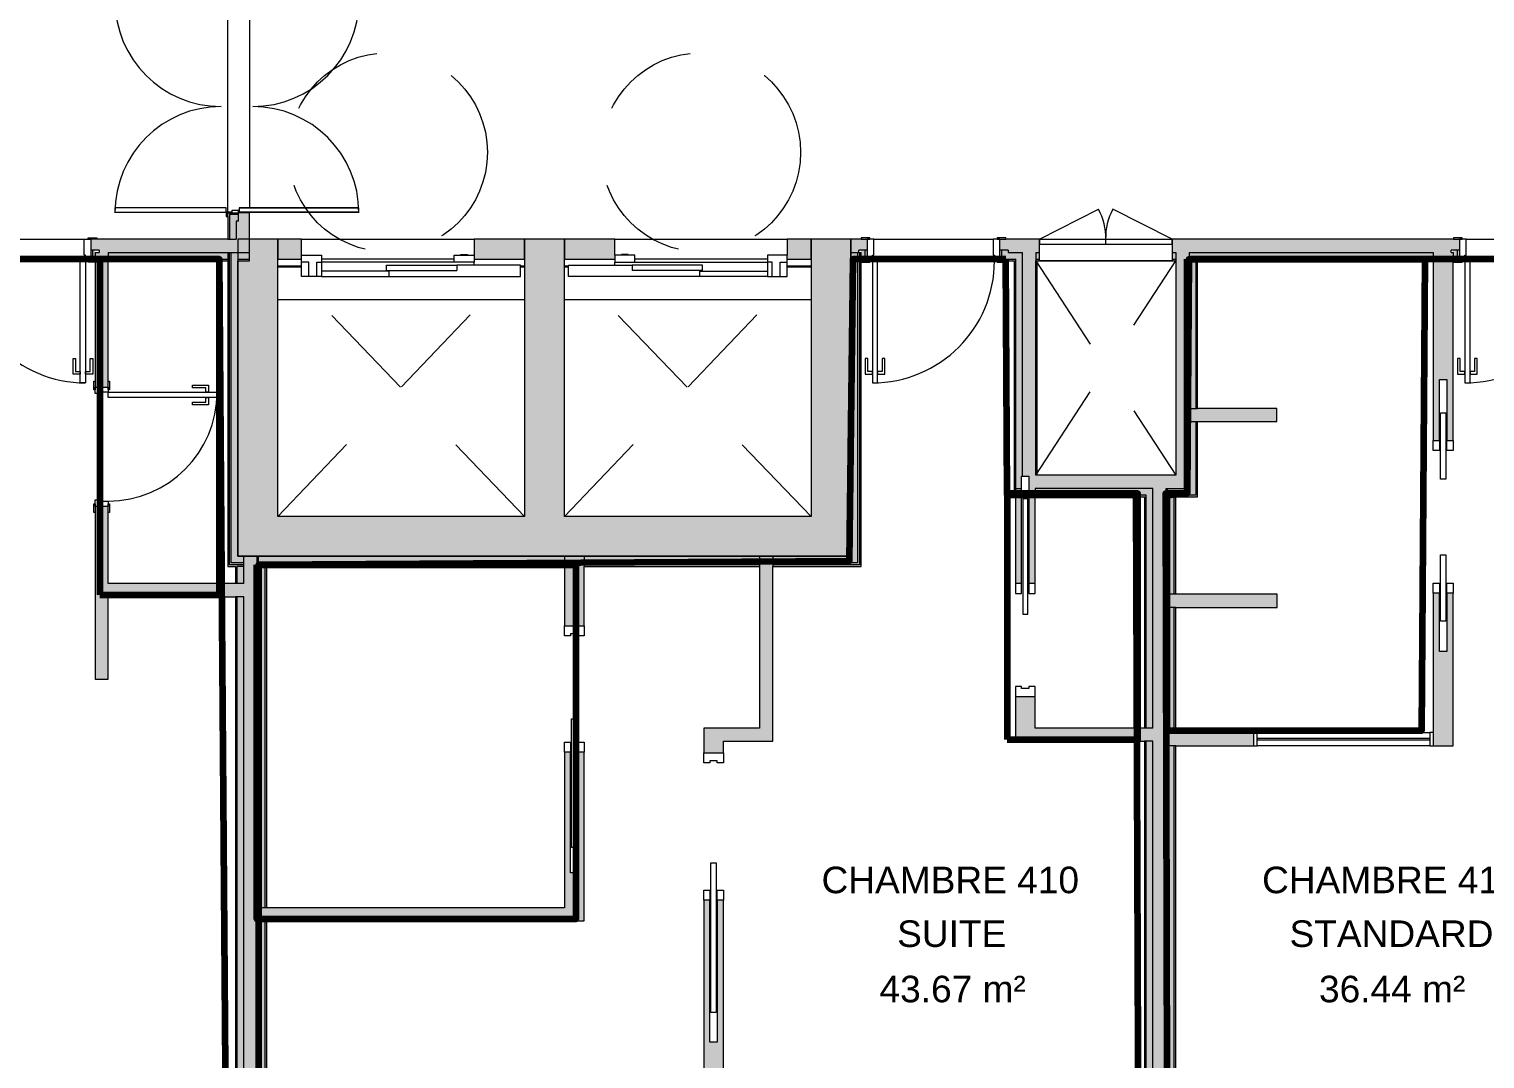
# Model space of a CAD drawing. Header units: metres. Extents: x -227.9 to -141.2, y 39.1 to 91.1.
# Drawn here: x -182.19 to -171.22, y 43.94 to 51.7 of the extents above; entities that cross this region are included whole.
import ezdxf

# ---------------------------------------------------------------- set-up
doc = ezdxf.new("R2010")
doc.units = ezdxf.units.M
doc.linetypes.add('JIS_02_0.7', pattern=[1.35, 0.75, -0.6])
for name, color, linetype, lineweight in [('A-AREA-IDEN', 7, 'Continuous', 9), ('A-DOOR', 7, 'Continuous', 5), ('A-FLOR', 7, 'Continuous', 5), ('A-GLAZ', 7, 'Continuous', 5), ('A-WALL', 7, 'Continuous', 5), ('A-WALL-PATT', 7, 'Continuous', 13), ('I-WALL', 7, 'Continuous', 5)]:
    doc.layers.add(name, color=color, linetype=linetype, lineweight=lineweight)
doc.layers.add('A-DETL', color=94, linetype='Continuous', lineweight=5, true_color=0x00a600)
doc.layers.add('A-DETL-MBND', color=9, linetype='Continuous', lineweight=5, true_color=0xc0c0c0)
doc.layers.add('Chambre', color=40, linetype='Continuous')
doc.layers.add('SDB', color=230, linetype='Continuous')
doc.styles.add('Arial_1', font='arial.ttf', dxfattribs={"height": 0.2})

msp = doc.modelspace()

# ---------------------------------------------------------------- hatches: boundary and pattern name
at = {"layer": 'A-WALL-PATT', "lineweight": 5, "true_color": 0xaaaaaa}
for points in [[(-180.32, 47.724), (-180.32, 50.114), (-180.62, 50.114), (-180.62, 47.724), (-180.373, 47.724)], [(-178.16, 48.024), (-178.16, 50.114), (-178.46, 50.114), (-178.46, 48.024)], [(-176, 47.724), (-176, 50.114), (-176.3, 50.114), (-176.3, 47.724)], [(-176.3, 47.724), (-176.3, 48.024), (-180.32, 48.024), (-180.32, 47.724), (-177.495, 47.724)]]:
    msp.add_hatch(color=253, dxfattribs=at).paths.add_polyline_path(points)
h = msp.add_hatch(color=253, dxfattribs=at)
h.paths.add_polyline_path([(-173.625, 42.566), (-173.615, 42.566), (-173.615, 46.296), (-173.625, 46.296), (-173.625, 43.496)])
h.paths.add_polyline_path([(-173.615, 46.396), (-173.615, 47.339), (-173.625, 47.339), (-173.625, 46.396)])
h.paths.add_polyline_path([(-173.625, 47.439), (-173.615, 47.439), (-173.615, 48.235), (-173.625, 48.235), (-173.625, 47.782)])
h = msp.add_hatch(color=253, dxfattribs=at)
h.paths.add_polyline_path([(-180.465, 40.47), (-180.465, 44.976), (-180.475, 44.976), (-180.475, 40.47)])
h.paths.add_polyline_path([(-180.475, 45.076), (-180.465, 45.076), (-180.465, 47.724), (-180.475, 47.724), (-180.475, 45.639)])
at = {"layer": 'I-WALL', "true_color": 0xaaaaaa}
h = msp.add_hatch(color=253, dxfattribs=at)
h.paths.add_polyline_path([(-180.684, 50.114), (-180.684, 50.301), (-180.616, 50.301), (-180.616, 50.314), (-180.697, 50.314), (-180.697, 50.114)])
h.paths.add_polyline_path([(-180.667, 51.914), (-180.616, 51.914), (-180.616, 51.927), (-180.684, 51.927), (-180.684, 52.115), (-180.697, 52.115), (-180.697, 51.914)])
h = msp.add_hatch(color=253, dxfattribs=at)
h.paths.add_polyline_path([(-180.634, 50.114), (-180.634, 50.251), (-180.616, 50.251), (-180.616, 50.301), (-180.684, 50.301), (-180.684, 50.114)])
h.paths.add_polyline_path([(-180.616, 51.927), (-180.616, 51.977), (-180.634, 51.977), (-180.634, 52.115), (-180.684, 52.115), (-180.684, 51.927)])
h = msp.add_hatch(color=253, dxfattribs=at)
h.paths.add_polyline_path([(-180.634, 50.114), (-180.534, 50.114), (-180.534, 50.314), (-180.616, 50.314), (-180.616, 50.251), (-180.634, 50.251), (-180.634, 50.193)])
h.paths.add_polyline_path([(-180.616, 51.914), (-180.534, 51.914), (-180.534, 52.115), (-180.634, 52.115), (-180.634, 51.977), (-180.616, 51.977), (-180.616, 51.927)])
h = msp.add_hatch(color=253, dxfattribs=at)
h.paths.add_polyline_path([(-180.683, 50.014), (-180.534, 50.014), (-180.534, 50.114), (-181.728, 50.114), (-181.728, 50.032), (-181.665, 50.032), (-181.665, 50.014), (-180.696, 50.014)])
h.paths.add_polyline_path([(-184.073, 50.014), (-182.791, 50.014), (-182.791, 50.032), (-182.728, 50.032), (-182.728, 50.114), (-186.057, 50.114), (-186.057, 50.014), (-184.598, 50.014)])
h.paths.add_polyline_path([(-187.057, 50.014), (-187.057, 50.114), (-188.094, 50.114), (-188.094, 50.032), (-188.031, 50.032), (-188.031, 50.014), (-187.297, 50.014)])
h.paths.add_polyline_path([(-189.157, 50.014), (-189.157, 50.032), (-189.094, 50.032), (-189.094, 50.114), (-191.023, 50.114), (-191.023, 50.014), (-189.305, 50.014)])
h.paths.add_polyline_path([(-192.023, 50.014), (-192.023, 50.114), (-193.926, 50.114), (-193.926, 50.032), (-193.863, 50.032), (-193.863, 50.014), (-192.073, 50.014)])
h.paths.add_polyline_path([(-194.989, 50.014), (-194.989, 50.032), (-194.926, 50.032), (-194.926, 50.114), (-195.579, 50.114), (-195.579, 50.014)])
h = msp.add_hatch(color=253, dxfattribs=at)
h.paths.add_polyline_path([(-180.534, 49.964), (-180.534, 50.014), (-180.62, 50.014), (-180.62, 49.964)])
h.paths.add_polyline_path([(-180.784, 49.964), (-180.696, 49.964), (-180.696, 50.014), (-181.597, 50.014), (-181.597, 49.964)])
h.paths.add_polyline_path([(-181.715, 49.964), (-181.697, 49.964), (-181.697, 50.032), (-181.715, 50.032)])
h.paths.add_polyline_path([(-182.741, 49.964), (-182.741, 50.032), (-182.791, 50.032), (-182.791, 50.014), (-183.458, 50.014), (-183.458, 49.964)])
h.paths.add_polyline_path([(-184.073, 49.964), (-183.558, 49.964), (-183.558, 50.014), (-184.598, 50.014), (-184.598, 49.964)])
h.paths.add_polyline_path([(-184.698, 49.964), (-184.698, 50.014), (-185.771, 50.014), (-185.771, 49.964), (-185.718, 49.964)])
h.paths.add_polyline_path([(-187.297, 49.964), (-187.057, 49.964), (-187.057, 50.014), (-187.297, 50.014)])
h.paths.add_polyline_path([(-186.057, 49.964), (-185.871, 49.964), (-185.871, 50.014), (-186.057, 50.014)])
h.paths.add_polyline_path([(-188.081, 49.964), (-187.397, 49.964), (-187.397, 50.014), (-188.031, 50.014), (-188.031, 50.032), (-188.081, 50.032)])
h.paths.add_polyline_path([(-189.107, 49.964), (-189.107, 50.032), (-189.155, 50.032), (-189.155, 49.964)])
h.paths.add_polyline_path([(-189.305, 49.964), (-189.305, 50.014), (-190.873, 50.014), (-190.873, 49.964), (-189.829, 49.964)])
h.paths.add_polyline_path([(-192.073, 49.964), (-192.023, 49.964), (-192.023, 50.014), (-192.073, 50.014)])
h.paths.add_polyline_path([(-192.173, 49.964), (-192.173, 50.014), (-193.741, 50.014), (-193.741, 49.964), (-192.223, 49.964)])
h.paths.add_polyline_path([(-191.023, 49.964), (-190.973, 49.964), (-190.973, 50.014), (-191.023, 50.014)])
h.paths.add_polyline_path([(-193.891, 49.964), (-193.891, 50.032), (-193.913, 50.032), (-193.913, 49.964)])
h.paths.add_polyline_path([(-194.939, 49.964), (-194.939, 50.032), (-194.989, 50.032), (-194.989, 50.014), (-195.579, 50.014), (-195.579, 49.964)])
h = msp.add_hatch(color=253, dxfattribs=at)
h.paths.add_polyline_path([(-180.62, 49.951), (-180.534, 49.951), (-180.534, 49.964), (-180.62, 49.964)])
h.paths.add_polyline_path([(-181.728, 49.951), (-181.697, 49.951), (-181.697, 49.964), (-181.715, 49.964), (-181.715, 50.032), (-181.728, 50.032), (-181.728, 49.994)])
h.paths.add_polyline_path([(-180.696, 49.951), (-180.696, 49.964), (-181.597, 49.964), (-181.597, 49.951), (-180.784, 49.951)])
h.paths.add_polyline_path([(-184.073, 49.951), (-183.558, 49.951), (-183.558, 49.964), (-184.598, 49.964), (-184.598, 49.951)])
h.paths.add_polyline_path([(-184.698, 49.951), (-184.698, 49.964), (-185.721, 49.964), (-185.721, 49.951), (-185.708, 49.951)])
h.paths.add_polyline_path([(-182.773, 49.951), (-182.728, 49.951), (-182.728, 50.032), (-182.741, 50.032), (-182.741, 49.964), (-183.458, 49.964), (-183.458, 49.951)])
h.paths.add_polyline_path([(-185.871, 49.951), (-185.871, 49.964), (-186.057, 49.964), (-186.057, 49.951)])
h.paths.add_polyline_path([(-188.049, 49.951), (-187.447, 49.951), (-187.447, 49.964), (-188.081, 49.964), (-188.081, 50.032), (-188.094, 50.032), (-188.094, 49.951)])
h.paths.add_polyline_path([(-189.094, 49.951), (-189.094, 50.032), (-189.107, 50.032), (-189.107, 49.964), (-189.155, 49.964), (-189.155, 49.951), (-189.139, 49.951)])
h.paths.add_polyline_path([(-189.829, 49.951), (-189.305, 49.951), (-189.305, 49.964), (-190.823, 49.964), (-190.823, 49.951), (-190.651, 49.951)])
h.paths.add_polyline_path([(-187.297, 49.951), (-187.057, 49.951), (-187.057, 49.964), (-187.297, 49.964)])
h.paths.add_polyline_path([(-190.973, 49.951), (-190.973, 49.964), (-191.023, 49.964), (-191.023, 49.951)])
h.paths.add_polyline_path([(-192.236, 49.951), (-192.223, 49.951), (-192.223, 49.964), (-193.741, 49.964), (-193.741, 49.951), (-192.296, 49.951)])
h.paths.add_polyline_path([(-192.073, 49.951), (-192.023, 49.951), (-192.023, 49.964), (-192.073, 49.964)])
h.paths.add_polyline_path([(-193.891, 49.951), (-193.891, 49.964), (-193.913, 49.964), (-193.913, 50.032), (-193.926, 50.032), (-193.926, 49.951)])
h.paths.add_polyline_path([(-195.579, 49.951), (-194.926, 49.951), (-194.926, 50.032), (-194.939, 50.032), (-194.939, 49.964), (-195.579, 49.964)])
h = msp.add_hatch(color=253, dxfattribs=at)
h.paths.add_polyline_path([(-178.46, 49.964), (-178.46, 50.114), (-178.84, 50.114), (-178.84, 49.964)])
h.paths.add_polyline_path([(-180.14, 49.964), (-180.14, 50.114), (-180.32, 50.114), (-180.32, 49.964)])
h = msp.add_hatch(color=253, dxfattribs=at)
h.paths.add_polyline_path([(-176.3, 49.964), (-176.3, 50.114), (-176.48, 50.114), (-176.48, 49.964)])
h.paths.add_polyline_path([(-178.16, 49.964), (-177.78, 49.964), (-177.78, 50.114), (-178.16, 50.114), (-178.16, 49.994)])
h = msp.add_hatch(color=253, dxfattribs=at)
h.paths.add_polyline_path([(-171.613, 50.014), (-171.478, 50.014), (-171.478, 50.032), (-171.415, 50.032), (-171.415, 50.114), (-173.58, 50.114), (-173.58, 50.014), (-172.561, 50.014)])
h.paths.add_polyline_path([(-174.816, 50.014), (-174.58, 50.014), (-174.58, 50.114), (-174.879, 50.114), (-174.879, 50.032), (-174.816, 50.032)])
h.paths.add_polyline_path([(-176, 50.014), (-175.942, 50.014), (-175.942, 50.032), (-175.879, 50.032), (-175.879, 50.114), (-176, 50.114), (-176, 50.032)])
h.paths.add_polyline_path([(-170.415, 50.032), (-170.39, 50.032), (-170.39, 50.114), (-170.415, 50.114)])
h = msp.add_hatch(color=253, dxfattribs=at)
h.paths.add_polyline_path([(-170.39, 49.964), (-170.39, 50.032), (-170.402, 50.032), (-170.402, 49.964)])
h.paths.add_polyline_path([(-171.428, 49.964), (-171.428, 50.032), (-171.463, 50.032), (-171.463, 49.964)])
h.paths.add_polyline_path([(-171.613, 49.964), (-171.613, 50.014), (-173.452, 50.014), (-173.452, 49.964), (-172.561, 49.964)])
h.paths.add_polyline_path([(-174.866, 49.964), (-174.708, 49.964), (-174.708, 50.014), (-174.816, 50.014), (-174.816, 50.032), (-174.866, 50.032)])
h.paths.add_polyline_path([(-174.608, 49.964), (-174.58, 49.964), (-174.58, 50.014), (-174.608, 50.014)])
h.paths.add_polyline_path([(-173.58, 49.964), (-173.552, 49.964), (-173.552, 50.014), (-173.58, 50.014)])
h.paths.add_polyline_path([(-175.924, 49.964), (-175.892, 49.964), (-175.892, 50.032), (-175.924, 50.032), (-175.924, 50.014)])
h = msp.add_hatch(color=253, dxfattribs=at)
h.paths.add_polyline_path([(-171.463, 49.951), (-171.415, 49.951), (-171.415, 50.032), (-171.428, 50.032), (-171.428, 49.964), (-171.463, 49.964)])
h.paths.add_polyline_path([(-170.39, 49.951), (-170.39, 49.964), (-170.402, 49.964), (-170.402, 50.032), (-170.415, 50.032), (-170.415, 49.951)])
h.paths.add_polyline_path([(-171.613, 49.951), (-171.613, 49.964), (-173.402, 49.964), (-173.402, 49.951), (-172.561, 49.951)])
h.paths.add_polyline_path([(-174.58, 49.951), (-174.58, 49.964), (-174.608, 49.964), (-174.608, 49.951)])
h.paths.add_polyline_path([(-173.58, 49.951), (-173.552, 49.951), (-173.552, 49.964), (-173.58, 49.964)])
h.paths.add_polyline_path([(-175.879, 49.951), (-175.879, 50.032), (-175.892, 50.032), (-175.892, 49.964), (-175.924, 49.964), (-175.924, 49.951)])
h.paths.add_polyline_path([(-174.834, 49.951), (-174.758, 49.951), (-174.758, 49.964), (-174.866, 49.964), (-174.866, 50.032), (-174.879, 50.032), (-174.879, 49.951)])
h = msp.add_hatch(color=253, dxfattribs=at)
h.paths.add_polyline_path([(-181.597, 46.799), (-181.597, 48.1), (-181.697, 48.1), (-181.697, 46.799), (-181.647, 46.799)])
h.paths.add_polyline_path([(-181.641, 49), (-181.597, 49), (-181.597, 50.014), (-181.697, 50.014), (-181.697, 49.951), (-181.683, 49.951), (-181.683, 49.941), (-181.697, 49.941), (-181.697, 49), (-181.647, 49)])
for points in [[(-180.683, 47.648), (-180.683, 50.014), (-180.696, 50.014), (-180.696, 47.648)], [(-180.683, 47.661), (-180.67, 47.661), (-180.67, 50.014), (-180.683, 50.014), (-180.683, 47.782)], [(-180.67, 47.674), (-180.62, 47.674), (-180.62, 50.014), (-180.67, 50.014), (-180.67, 47.724)], [(-176, 47.724), (-175.95, 47.724), (-175.95, 50.014), (-176, 50.014), (-176, 47.782)], [(-175.95, 47.674), (-175.937, 47.674), (-175.937, 50.014), (-175.95, 50.014), (-175.95, 47.724)], [(-175.924, 47.661), (-175.924, 50.014), (-175.937, 50.014), (-175.937, 47.661)], [(-174.761, 48.172), (-174.761, 48.235), (-174.758, 48.235), (-174.758, 49.951), (-174.771, 49.951), (-174.771, 48.172)], [(-174.714, 48.235), (-174.714, 48.328), (-174.708, 48.328), (-174.708, 49.964), (-174.758, 49.964), (-174.758, 48.235)], [(-174.659, 48.235), (-174.608, 48.235), (-174.608, 50.014), (-174.708, 50.014), (-174.708, 48.328), (-174.659, 48.328)], [(-173.552, 48.335), (-173.452, 48.335), (-173.452, 50.014), (-173.552, 50.014), (-173.552, 48.854)], [(-173.402, 48.739), (-172.79, 48.739), (-172.79, 48.839), (-173.452, 48.839), (-173.452, 48.739)], [(-173.452, 48.235), (-173.452, 48.335), (-174.608, 48.335), (-174.608, 48.235), (-173.615, 48.235)], [(-173.712, 42.566), (-173.625, 42.566), (-173.625, 48.235), (-173.725, 48.235), (-173.725, 42.566)], [(-180.575, 40.47), (-180.475, 40.47), (-180.475, 47.724), (-180.575, 47.724), (-180.575, 40.817)], [(-176.59, 46.43), (-176.59, 47.724), (-176.69, 47.724), (-176.69, 46.43)], [(-180.625, 47.419), (-180.575, 47.419), (-180.575, 47.519), (-181.597, 47.519), (-181.597, 47.419), (-180.638, 47.419)], [(-173.552, 47.339), (-172.789, 47.339), (-172.789, 47.439), (-173.625, 47.439), (-173.625, 47.339), (-173.565, 47.339)], [(-176.96, 46.33), (-176.59, 46.33), (-176.59, 46.43), (-176.96, 46.43)], [(-173.775, 46.33), (-173.725, 46.33), (-173.725, 46.43), (-174.611, 46.43), (-174.611, 46.33), (-173.788, 46.33)], [(-173.625, 46.296), (-172.963, 46.296), (-172.963, 46.396), (-173.625, 46.396)], [(-179.139, 44.976), (-178.16, 44.976), (-178.16, 45.076), (-180.475, 45.076), (-180.475, 44.976), (-180.402, 44.976)]]:
    msp.add_hatch(color=253, dxfattribs=at).paths.add_polyline_path(points)
h = msp.add_hatch(color=253, dxfattribs=at)
h.paths.add_polyline_path([(-173.452, 48.235), (-173.402, 48.235), (-173.402, 48.739), (-173.452, 48.739), (-173.452, 48.318)])
h.paths.add_polyline_path([(-173.452, 48.839), (-173.402, 48.839), (-173.402, 49.964), (-173.452, 49.964), (-173.452, 48.854)])
h = msp.add_hatch(color=253, dxfattribs=at)
h.paths.add_polyline_path([(-173.389, 48.185), (-173.389, 48.739), (-173.402, 48.739), (-173.402, 48.185)])
h.paths.add_polyline_path([(-173.402, 48.839), (-173.389, 48.839), (-173.389, 49.951), (-173.402, 49.951), (-173.402, 48.854)])
h = msp.add_hatch(color=253, dxfattribs=at)
h.paths.add_polyline_path([(-171.463, 46.296), (-171.463, 47.446), (-171.51, 47.446), (-171.51, 47.006), (-171.565, 47.006), (-171.565, 47.446), (-171.613, 47.446), (-171.613, 46.296)])
h.paths.add_polyline_path([(-171.613, 48.596), (-171.565, 48.596), (-171.565, 49.056), (-171.51, 49.056), (-171.51, 48.596), (-171.463, 48.596), (-171.463, 50.014), (-171.613, 50.014), (-171.613, 48.854)])
h = msp.add_hatch(color=253, dxfattribs=at)
h.paths.add_polyline_path([(-174.611, 46.33), (-174.611, 46.668), (-174.761, 46.668), (-174.761, 46.33)])
h.paths.add_polyline_path([(-174.761, 47.518), (-174.714, 47.518), (-174.714, 48.235), (-174.761, 48.235), (-174.761, 47.782)])
h.paths.add_polyline_path([(-174.659, 47.518), (-174.611, 47.518), (-174.611, 48.235), (-174.659, 48.235), (-174.659, 47.782)])
h = msp.add_hatch(color=253, dxfattribs=at)
h.paths.add_polyline_path([(-173.615, 48.185), (-173.402, 48.185), (-173.402, 48.235), (-173.615, 48.235)])
h.paths.add_polyline_path([(-173.794, 48.185), (-173.725, 48.185), (-173.725, 48.235), (-174.611, 48.235), (-174.611, 48.185), (-174.205, 48.185)])
h = msp.add_hatch(color=253, dxfattribs=at)
h.paths.add_polyline_path([(-173.775, 48.172), (-173.775, 48.185), (-174.611, 48.185), (-174.611, 48.172), (-173.788, 48.172)])
h.paths.add_polyline_path([(-173.389, 48.172), (-173.389, 48.185), (-173.565, 48.185), (-173.565, 48.172), (-173.552, 48.172)])
h = msp.add_hatch(color=253, dxfattribs=at)
h.paths.add_polyline_path([(-173.788, 42.566), (-173.775, 42.566), (-173.775, 46.33), (-173.788, 46.33), (-173.788, 43.496)])
h.paths.add_polyline_path([(-173.788, 46.43), (-173.775, 46.43), (-173.775, 48.172), (-173.788, 48.172), (-173.788, 46.711)])
h = msp.add_hatch(color=253, dxfattribs=at)
h.paths.add_polyline_path([(-173.725, 42.566), (-173.725, 46.33), (-173.775, 46.33), (-173.775, 42.566)])
h.paths.add_polyline_path([(-173.775, 46.43), (-173.725, 46.43), (-173.725, 48.185), (-173.775, 48.185), (-173.775, 46.711)])
h = msp.add_hatch(color=253, dxfattribs=at)
h.paths.add_polyline_path([(-173.615, 42.566), (-173.565, 42.566), (-173.565, 46.296), (-173.615, 46.296), (-173.615, 43.496)])
h.paths.add_polyline_path([(-173.565, 46.396), (-173.565, 47.339), (-173.615, 47.339), (-173.615, 46.396)])
h.paths.add_polyline_path([(-173.615, 47.439), (-173.565, 47.439), (-173.565, 48.185), (-173.615, 48.185), (-173.615, 47.782)])
h = msp.add_hatch(color=253, dxfattribs=at)
h.paths.add_polyline_path([(-173.565, 42.566), (-173.552, 42.566), (-173.552, 46.296), (-173.565, 46.296), (-173.565, 43.496)])
h.paths.add_polyline_path([(-173.552, 46.396), (-173.552, 47.339), (-173.565, 47.339), (-173.565, 46.396)])
h.paths.add_polyline_path([(-173.552, 47.439), (-173.552, 48.172), (-173.565, 48.172), (-173.565, 47.439)])
h = msp.add_hatch(color=253, dxfattribs=at)
h.paths.add_polyline_path([(-175.95, 47.674), (-175.95, 47.724), (-176.59, 47.724), (-176.59, 47.674)])
h.paths.add_polyline_path([(-178.16, 47.674), (-178.16, 47.724), (-180.465, 47.724), (-180.465, 47.674), (-179.139, 47.674)])
h.paths.add_polyline_path([(-178.01, 47.674), (-176.69, 47.674), (-176.69, 47.724), (-178.01, 47.724)])
h.paths.add_polyline_path([(-180.62, 47.674), (-180.575, 47.674), (-180.575, 47.724), (-180.62, 47.724)])
h = msp.add_hatch(color=253, dxfattribs=at)
h.paths.add_polyline_path([(-178.01, 44.976), (-178.01, 46.249), (-178.058, 46.249), (-178.058, 45.339), (-178.113, 45.339), (-178.113, 46.249), (-178.16, 46.249), (-178.16, 44.976)])
h.paths.add_polyline_path([(-178.01, 47.199), (-178.01, 47.724), (-178.16, 47.724), (-178.16, 47.199), (-178.058, 47.199)])
h = msp.add_hatch(color=253, dxfattribs=at)
h.paths.add_polyline_path([(-176.69, 47.648), (-176.69, 47.661), (-178.01, 47.661), (-178.01, 47.648), (-177.495, 47.648)])
h.paths.add_polyline_path([(-176.59, 47.648), (-175.924, 47.648), (-175.924, 47.661), (-176.59, 47.661)])
h.paths.add_polyline_path([(-178.16, 47.648), (-178.16, 47.661), (-180.465, 47.661), (-180.465, 47.648), (-179.139, 47.648)])
h.paths.add_polyline_path([(-180.575, 47.648), (-180.575, 47.661), (-180.683, 47.661), (-180.683, 47.648), (-180.62, 47.648)])
h = msp.add_hatch(color=253, dxfattribs=at)
h.paths.add_polyline_path([(-176.69, 47.661), (-176.69, 47.674), (-178.01, 47.674), (-178.01, 47.661), (-177.495, 47.661)])
h.paths.add_polyline_path([(-176.59, 47.661), (-175.937, 47.661), (-175.937, 47.674), (-176.59, 47.674)])
h.paths.add_polyline_path([(-180.67, 47.661), (-180.575, 47.661), (-180.575, 47.674), (-180.67, 47.674)])
h.paths.add_polyline_path([(-179.139, 47.661), (-178.16, 47.661), (-178.16, 47.674), (-180.465, 47.674), (-180.465, 47.661), (-179.962, 47.661)])
h = msp.add_hatch(color=253, dxfattribs=at)
h.paths.add_polyline_path([(-180.625, 40.47), (-180.625, 42.415), (-180.638, 42.415), (-180.638, 40.47)])
h.paths.add_polyline_path([(-180.625, 42.565), (-180.625, 47.419), (-180.638, 47.419), (-180.638, 42.565)])
h.paths.add_polyline_path([(-180.625, 47.519), (-180.625, 47.648), (-180.638, 47.648), (-180.638, 47.519)])
h = msp.add_hatch(color=253, dxfattribs=at)
h.paths.add_polyline_path([(-180.575, 40.47), (-180.575, 42.415), (-180.625, 42.415), (-180.625, 40.47)])
h.paths.add_polyline_path([(-180.575, 42.565), (-180.575, 47.419), (-180.625, 47.419), (-180.625, 42.565)])
h.paths.add_polyline_path([(-180.575, 47.519), (-180.575, 47.648), (-180.625, 47.648), (-180.625, 47.519)])
h = msp.add_hatch(color=253, dxfattribs=at)
h.paths.add_polyline_path([(-180.415, 40.47), (-180.415, 44.976), (-180.465, 44.976), (-180.465, 40.47)])
h.paths.add_polyline_path([(-180.465, 45.076), (-180.415, 45.076), (-180.415, 47.648), (-180.465, 47.648), (-180.465, 45.639)])
h = msp.add_hatch(color=253, dxfattribs=at)
h.paths.add_polyline_path([(-180.402, 40.47), (-180.402, 44.976), (-180.415, 44.976), (-180.415, 40.47)])
h.paths.add_polyline_path([(-180.402, 45.076), (-180.402, 47.648), (-180.415, 47.648), (-180.415, 45.076)])
h = msp.add_hatch(color=253, dxfattribs=at)
h.paths.add_polyline_path([(-177.11, 42.491), (-176.96, 42.491), (-176.96, 45.133), (-177.008, 45.133), (-177.008, 44.063), (-177.063, 44.063), (-177.063, 45.133), (-177.11, 45.133), (-177.11, 43.496)])
h.paths.add_polyline_path([(-177.11, 46.243), (-176.96, 46.243), (-176.96, 46.43), (-177.11, 46.43)])

# ---------------------------------------------------------------- linework, layer by layer
at = {"layer": 'A-DETL', "color": 7, "linetype": 'JIS_02_0.7'}
for p, q in [((-180.32, 48.024), (-178.46, 49.973)), ((-178.46, 48.024), (-180.32, 49.964)), ((-178.16, 48.024), (-176.309, 49.964)), ((-176.3, 48.024), (-178.16, 49.964)), ((-174.608, 48.335), (-173.552, 49.951)), ((-174.608, 49.951), (-173.552, 48.335))]:
    msp.add_line(p, q, dxfattribs=at)
for centre in [(-179.49, 50.769), (-177.13, 50.769)]:
    msp.add_circle(centre, 0.75, dxfattribs=at)
at = {"layer": 'A-DETL-MBND', "lineweight": 9}
for p, q in [((-180.32, 49.907), (-180.14, 49.907)), ((-178.49, 49.907), (-178.46, 49.907)), ((-178.16, 49.907), (-178.13, 49.907)), ((-176.48, 49.907), (-176.3, 49.907)), ((-178.46, 49.657), (-180.32, 49.657)), ((-176.3, 49.657), (-178.16, 49.657))]:
    msp.add_line(p, q, dxfattribs=at)
at = {"layer": 'A-DOOR'}
for p, q in [((-181.547, 50.351), (-181.547, 50.319)), ((-180.71, 50.351), (-181.547, 50.351)), ((-181.547, 50.351), (-181.547, 50.319)), ((-180.71, 50.351), (-181.547, 50.351)), ((-181.547, 50.319), (-180.71, 50.319)), ((-181.547, 50.319), (-180.71, 50.319)), ((-180.71, 50.319), (-180.71, 50.351)), ((-180.71, 50.319), (-180.71, 50.351)), ((-180.611, 50.351), (-180.611, 50.319)), ((-179.709, 50.351), (-180.611, 50.351)), ((-180.611, 50.351), (-179.709, 50.351)), ((-180.611, 50.319), (-179.709, 50.319)), ((-179.709, 50.319), (-180.611, 50.319)), ((-179.709, 50.319), (-179.709, 50.351)), ((-181.808, 49.951), (-181.768, 49.951)), ((-181.808, 49.031), (-181.808, 49.951)), ((-181.768, 49.951), (-181.768, 49.031)), ((-175.839, 49.951), (-175.839, 49.031)), ((-175.799, 49.951), (-175.839, 49.951)), ((-175.799, 49.031), (-175.799, 49.951)), ((-171.375, 49.951), (-171.375, 49.031)), ((-171.335, 49.951), (-171.375, 49.951)), ((-171.335, 49.031), (-171.335, 49.951)), ((-181.863, 49.216), (-181.843, 49.216)), ((-181.863, 49.096), (-181.863, 49.216)), ((-181.843, 49.216), (-181.843, 49.116)), ((-181.733, 49.216), (-181.713, 49.216)), ((-181.733, 49.116), (-181.733, 49.216)), ((-181.713, 49.216), (-181.713, 49.096)), ((-175.874, 49.216), (-175.894, 49.216)), ((-175.894, 49.216), (-175.894, 49.096)), ((-175.874, 49.116), (-175.874, 49.216)), ((-175.744, 49.216), (-175.764, 49.216)), ((-175.764, 49.216), (-175.764, 49.116)), ((-175.744, 49.096), (-175.744, 49.216)), ((-171.41, 49.216), (-171.43, 49.216)), ((-171.43, 49.216), (-171.43, 49.096)), ((-171.41, 49.116), (-171.41, 49.216)), ((-171.28, 49.216), (-171.3, 49.216)), ((-171.3, 49.216), (-171.3, 49.116)), ((-171.28, 49.096), (-171.28, 49.216)), ((-181.808, 49.096), (-181.863, 49.096)), ((-181.843, 49.116), (-181.808, 49.116)), ((-181.808, 49.116), (-181.808, 49.096)), ((-181.768, 49.116), (-181.733, 49.116)), ((-181.768, 49.096), (-181.768, 49.116)), ((-181.713, 49.096), (-181.768, 49.096)), ((-175.894, 49.096), (-175.839, 49.096)), ((-175.839, 49.116), (-175.874, 49.116)), ((-175.839, 49.096), (-175.839, 49.116)), ((-175.764, 49.116), (-175.799, 49.116)), ((-175.799, 49.116), (-175.799, 49.096)), ((-175.799, 49.096), (-175.744, 49.096)), ((-171.43, 49.096), (-171.375, 49.096)), ((-171.375, 49.116), (-171.41, 49.116)), ((-171.375, 49.096), (-171.375, 49.116)), ((-171.3, 49.116), (-171.335, 49.116)), ((-171.335, 49.116), (-171.335, 49.096)), ((-171.335, 49.096), (-171.28, 49.096)), ((-181.768, 49.031), (-181.808, 49.031)), ((-181.597, 48.92), (-181.597, 48.96)), ((-181.597, 48.96), (-180.777, 48.96)), ((-180.962, 49.015), (-180.842, 49.015)), ((-180.962, 48.995), (-180.962, 49.015)), ((-180.862, 48.995), (-180.962, 48.995)), ((-180.862, 48.96), (-180.862, 48.995)), ((-180.842, 48.96), (-180.862, 48.96)), ((-180.842, 49.015), (-180.842, 48.96)), ((-180.777, 48.96), (-180.777, 48.92)), ((-175.839, 49.031), (-175.799, 49.031)), ((-171.375, 49.031), (-171.335, 49.031)), ((-180.777, 48.92), (-181.597, 48.92)), ((-180.962, 48.885), (-180.862, 48.885)), ((-180.962, 48.865), (-180.962, 48.885)), ((-180.842, 48.865), (-180.962, 48.865)), ((-180.862, 48.92), (-180.842, 48.92)), ((-180.862, 48.885), (-180.862, 48.92)), ((-180.842, 48.92), (-180.842, 48.865)), ((-171.558, 48.806), (-171.518, 48.806)), ((-171.558, 48.306), (-171.558, 48.806)), ((-171.518, 48.806), (-171.518, 48.306)), ((-171.518, 48.306), (-171.558, 48.306)), ((-171.558, 47.236), (-171.558, 47.736)), ((-171.558, 47.736), (-171.518, 47.736)), ((-171.518, 47.736), (-171.518, 47.236)), ((-171.518, 47.236), (-171.558, 47.236))]:
    msp.add_line(p, q, dxfattribs=at)
at = {"layer": 'A-DOOR', "color": 9, "true_color": 0xc0c0c0}
for p, q in [((-180.667, 50.319), (-180.71, 50.319)), ((-180.71, 50.319), (-180.71, 50.284)), ((-180.71, 50.284), (-180.697, 50.284)), ((-180.697, 50.284), (-180.697, 50.314)), ((-180.697, 50.314), (-180.615, 50.314)), ((-180.615, 50.331), (-180.667, 50.331)), ((-180.667, 50.331), (-180.667, 50.319)), ((-180.615, 50.314), (-180.615, 50.331)), ((-174.58, 50.114), (-174.135, 50.341)), ((-173.58, 50.114), (-174.026, 50.341)), ((-181.778, 50.114), (-181.728, 50.114)), ((-181.778, 49.994), (-181.778, 50.114)), ((-181.748, 50.124), (-181.683, 50.124)), ((-181.748, 50.114), (-181.748, 50.124)), ((-181.683, 50.114), (-181.748, 50.114)), ((-181.728, 50.114), (-181.728, 49.951)), ((-181.683, 50.124), (-181.683, 50.114)), ((-175.859, 50.124), (-175.924, 50.124)), ((-175.924, 50.124), (-175.924, 50.114)), ((-175.924, 50.114), (-175.859, 50.114)), ((-175.829, 50.114), (-175.879, 50.114)), ((-175.879, 50.114), (-175.879, 49.951)), ((-175.859, 50.114), (-175.859, 50.124)), ((-175.829, 49.994), (-175.829, 50.114)), ((-174.879, 50.114), (-174.929, 50.114)), ((-174.929, 50.114), (-174.929, 49.994)), ((-174.834, 50.124), (-174.899, 50.124)), ((-174.899, 50.124), (-174.899, 50.114)), ((-174.899, 50.114), (-174.834, 50.114)), ((-174.879, 49.951), (-174.879, 50.114)), ((-174.834, 50.114), (-174.834, 50.124)), ((-171.395, 50.124), (-171.46, 50.124)), ((-171.46, 50.124), (-171.46, 50.114)), ((-171.46, 50.114), (-171.395, 50.114)), ((-171.365, 50.114), (-171.415, 50.114)), ((-171.415, 50.114), (-171.415, 49.951)), ((-171.395, 50.114), (-171.395, 50.124)), ((-171.365, 49.994), (-171.365, 50.114)), ((-181.768, 49.994), (-181.778, 49.994)), ((-181.768, 49.951), (-181.768, 49.994)), ((-181.728, 49.951), (-181.768, 49.951)), ((-181.748, 49.951), (-181.683, 49.951)), ((-181.748, 49.941), (-181.748, 49.951)), ((-181.683, 49.941), (-181.748, 49.941)), ((-181.683, 49.951), (-181.683, 49.941)), ((-180.14, 49.994), (-179.99, 49.994)), ((-180.14, 49.942), (-180.14, 49.994)), ((-180.087, 49.942), (-180.14, 49.942)), ((-180.087, 49.834), (-180.087, 49.942)), ((-180.025, 49.942), (-179.99, 49.942)), ((-180.025, 49.834), (-180.025, 49.942)), ((-179.99, 49.994), (-179.99, 49.834)), ((-178.99, 49.942), (-179.99, 49.942)), ((-179.5, 49.919), (-178.97, 49.919)), ((-179.5, 49.879), (-179.5, 49.919)), ((-178.99, 49.942), (-178.99, 49.994)), ((-178.99, 49.994), (-178.84, 49.994)), ((-178.84, 49.942), (-178.99, 49.942)), ((-178.97, 49.919), (-178.97, 49.879)), ((-178.49, 49.919), (-178.97, 49.919)), ((-178.94, 49.999), (-178.89, 49.999)), ((-178.94, 49.994), (-178.94, 49.999)), ((-178.89, 49.999), (-178.89, 49.994)), ((-178.84, 49.994), (-178.84, 49.942)), ((-178.84, 49.919), (-178.84, 49.942)), ((-178.49, 49.834), (-178.49, 49.919)), ((-178.13, 49.919), (-177.65, 49.919)), ((-178.13, 49.834), (-178.13, 49.919)), ((-177.63, 49.994), (-177.78, 49.994)), ((-177.78, 49.994), (-177.78, 49.942)), ((-177.78, 49.919), (-177.78, 49.942)), ((-177.78, 49.942), (-177.63, 49.942)), ((-177.73, 49.999), (-177.73, 49.994)), ((-177.68, 49.999), (-177.73, 49.999)), ((-177.68, 49.994), (-177.68, 49.999)), ((-177.65, 49.919), (-177.65, 49.879)), ((-177.12, 49.919), (-177.65, 49.919)), ((-177.63, 49.942), (-177.63, 49.994)), ((-177.63, 49.942), (-176.63, 49.942)), ((-177.12, 49.879), (-177.12, 49.919)), ((-176.48, 49.994), (-176.63, 49.994)), ((-176.63, 49.994), (-176.63, 49.834)), ((-176.595, 49.942), (-176.63, 49.942)), ((-176.595, 49.834), (-176.595, 49.942)), ((-176.533, 49.942), (-176.48, 49.942)), ((-176.533, 49.834), (-176.533, 49.942)), ((-176.48, 49.942), (-176.48, 49.994)), ((-175.859, 49.951), (-175.924, 49.951)), ((-175.924, 49.951), (-175.924, 49.941)), ((-175.924, 49.941), (-175.859, 49.941)), ((-175.879, 49.951), (-175.839, 49.951)), ((-175.859, 49.941), (-175.859, 49.951)), ((-175.839, 49.951), (-175.839, 49.994)), ((-175.839, 49.994), (-175.829, 49.994)), ((-174.929, 49.994), (-174.919, 49.994)), ((-174.919, 49.994), (-174.919, 49.951)), ((-174.919, 49.951), (-174.879, 49.951)), ((-174.834, 49.951), (-174.899, 49.951)), ((-174.899, 49.951), (-174.899, 49.941)), ((-174.899, 49.941), (-174.834, 49.941)), ((-174.834, 49.941), (-174.834, 49.951)), ((-171.395, 49.951), (-171.46, 49.951)), ((-171.46, 49.951), (-171.46, 49.941)), ((-171.46, 49.941), (-171.395, 49.941)), ((-171.415, 49.951), (-171.375, 49.951)), ((-171.395, 49.941), (-171.395, 49.951)), ((-171.375, 49.951), (-171.375, 49.994)), ((-171.375, 49.994), (-171.365, 49.994)), ((-179.99, 49.834), (-180.087, 49.834)), ((-179.48, 49.874), (-179.99, 49.874)), ((-179.99, 49.834), (-179.48, 49.834)), ((-179.5, 49.879), (-178.97, 49.879)), ((-179.48, 49.834), (-179.48, 49.874)), ((-179.48, 49.834), (-178.49, 49.834)), ((-177.14, 49.834), (-178.13, 49.834)), ((-177.12, 49.879), (-177.65, 49.879)), ((-177.14, 49.874), (-176.63, 49.874)), ((-177.14, 49.834), (-177.14, 49.874)), ((-176.63, 49.834), (-177.14, 49.834)), ((-176.63, 49.834), (-176.533, 49.834)), ((-181.707, 49.045), (-181.697, 49.045)), ((-181.707, 48.98), (-181.707, 49.045)), ((-181.697, 49.045), (-181.697, 48.98)), ((-181.597, 49.045), (-181.587, 49.045)), ((-181.597, 48.98), (-181.597, 49.045)), ((-181.587, 49.045), (-181.587, 48.98)), ((-181.697, 48.98), (-181.707, 48.98)), ((-181.697, 49), (-181.597, 49)), ((-181.697, 48.95), (-181.697, 49)), ((-181.641, 48.95), (-181.697, 48.95)), ((-181.641, 48.96), (-181.641, 48.95)), ((-181.597, 48.96), (-181.641, 48.96)), ((-181.597, 49), (-181.597, 48.96)), ((-181.587, 48.98), (-181.597, 48.98)), ((-171.613, 48.596), (-171.565, 48.596)), ((-171.613, 48.521), (-171.613, 48.596)), ((-171.565, 48.521), (-171.613, 48.521)), ((-171.565, 48.596), (-171.565, 48.521)), ((-171.51, 48.596), (-171.463, 48.596)), ((-171.51, 48.521), (-171.51, 48.596)), ((-171.463, 48.521), (-171.51, 48.521)), ((-171.463, 48.596), (-171.463, 48.521)), ((-181.707, 48.12), (-181.697, 48.12)), ((-181.707, 48.055), (-181.707, 48.12)), ((-181.697, 48.055), (-181.707, 48.055)), ((-181.697, 48.15), (-181.641, 48.15)), ((-181.697, 48.1), (-181.697, 48.15)), ((-181.697, 48.12), (-181.697, 48.055)), ((-181.597, 48.1), (-181.697, 48.1)), ((-181.641, 48.15), (-181.641, 48.14)), ((-181.641, 48.14), (-181.597, 48.14)), ((-181.597, 48.14), (-181.597, 48.1)), ((-181.597, 48.12), (-181.587, 48.12)), ((-181.597, 48.055), (-181.597, 48.12)), ((-181.587, 48.055), (-181.597, 48.055)), ((-181.587, 48.12), (-181.587, 48.055)), ((-174.714, 47.518), (-174.761, 47.518)), ((-174.761, 47.518), (-174.761, 47.443)), ((-174.714, 47.443), (-174.714, 47.518)), ((-174.611, 47.518), (-174.659, 47.518)), ((-174.659, 47.518), (-174.659, 47.443)), ((-174.611, 47.443), (-174.611, 47.518)), ((-171.613, 47.521), (-171.565, 47.521)), ((-171.613, 47.446), (-171.613, 47.521)), ((-171.565, 47.521), (-171.565, 47.446)), ((-171.51, 47.521), (-171.463, 47.521)), ((-171.51, 47.446), (-171.51, 47.521)), ((-171.463, 47.521), (-171.463, 47.446)), ((-174.761, 47.443), (-174.714, 47.443)), ((-174.659, 47.443), (-174.611, 47.443)), ((-171.565, 47.446), (-171.613, 47.446)), ((-171.463, 47.446), (-171.51, 47.446)), ((-178.16, 47.199), (-178.01, 47.199)), ((-178.16, 47.124), (-178.16, 47.199)), ((-178.01, 47.199), (-178.01, 47.124)), ((-178.113, 47.124), (-178.16, 47.124)), ((-178.113, 47.139), (-178.113, 47.124)), ((-178.058, 47.139), (-178.113, 47.139)), ((-178.058, 47.124), (-178.058, 47.139)), ((-178.01, 47.124), (-178.058, 47.124)), ((-174.714, 46.743), (-174.761, 46.743)), ((-174.761, 46.743), (-174.761, 46.668)), ((-174.714, 46.728), (-174.714, 46.743)), ((-174.659, 46.743), (-174.659, 46.728)), ((-174.611, 46.743), (-174.659, 46.743)), ((-174.611, 46.668), (-174.611, 46.743)), ((-174.761, 46.668), (-174.611, 46.668)), ((-174.659, 46.728), (-174.714, 46.728)), ((-178.16, 46.324), (-178.113, 46.324)), ((-178.16, 46.249), (-178.16, 46.324)), ((-178.113, 46.324), (-178.113, 46.249)), ((-178.058, 46.324), (-178.01, 46.324)), ((-178.058, 46.249), (-178.058, 46.324)), ((-178.01, 46.324), (-178.01, 46.249)), ((-178.113, 46.249), (-178.16, 46.249)), ((-178.01, 46.249), (-178.058, 46.249)), ((-177.11, 46.243), (-176.96, 46.243)), ((-177.11, 46.168), (-177.11, 46.243)), ((-176.96, 46.243), (-176.96, 46.168)), ((-177.063, 46.168), (-177.11, 46.168)), ((-177.063, 46.183), (-177.063, 46.168)), ((-177.008, 46.183), (-177.063, 46.183)), ((-177.008, 46.168), (-177.008, 46.183)), ((-176.96, 46.168), (-177.008, 46.168)), ((-177.11, 45.208), (-177.063, 45.208)), ((-177.11, 45.133), (-177.11, 45.208)), ((-177.063, 45.208), (-177.063, 45.133)), ((-177.008, 45.208), (-176.96, 45.208)), ((-177.008, 45.133), (-177.008, 45.208)), ((-176.96, 45.208), (-176.96, 45.133)), ((-177.063, 45.133), (-177.11, 45.133)), ((-176.96, 45.133), (-177.008, 45.133))]:
    msp.add_line(p, q, dxfattribs=at)
at = {"layer": 'A-DOOR', "color": 9, "lineweight": 9, "true_color": 0xc0c0c0}
for p, q in [((-174.578, 50.114), (-174.081, 50.114)), ((-174.578, 50.074), (-174.578, 50.114)), ((-174.081, 50.074), (-174.578, 50.074)), ((-174.081, 50.114), (-174.081, 50.074)), ((-174.079, 50.114), (-173.582, 50.114)), ((-174.079, 50.074), (-174.079, 50.114)), ((-173.582, 50.074), (-174.079, 50.074)), ((-173.582, 50.114), (-173.582, 50.074)), ((-180.14, 49.834), (-180.14, 49.942)), ((-176.48, 49.834), (-176.48, 49.942)), ((-180.087, 49.834), (-180.14, 49.834)), ((-176.533, 49.834), (-176.48, 49.834))]:
    msp.add_line(p, q, dxfattribs=at)
at = {"layer": 'A-DOOR', "lineweight": 9}
for p, q in [((-174.666, 48.158), (-174.706, 48.158)), ((-174.706, 48.158), (-174.706, 47.288)), ((-174.666, 47.288), (-174.666, 48.158)), ((-174.706, 47.288), (-174.666, 47.288)), ((-178.105, 46.499), (-178.065, 46.499)), ((-178.105, 45.529), (-178.105, 46.499)), ((-178.065, 46.499), (-178.065, 45.529)), ((-178.065, 45.529), (-178.105, 45.529)), ((-177.055, 45.415), (-177.015, 45.415)), ((-177.055, 44.285), (-177.055, 45.415)), ((-177.015, 45.415), (-177.015, 44.285)), ((-177.015, 44.285), (-177.055, 44.285))]:
    msp.add_line(p, q, dxfattribs=at)
at = {"layer": 'A-DOOR'}
for centre, radius, start, end in [((-180.747, 51.914), 0.8, 180, 270), ((-180.509, 51.914), 0.8, 270, 360), ((-180.747, 50.314), 0.8, 90, 180), ((-180.509, 50.314), 0.8, 360, 90), ((-181.768, 49.951), 0.92, 180, 270), ((-175.839, 49.951), 0.92, 270, 0), ((-171.375, 49.951), 0.92, 270, 0), ((-181.597, 48.96), 0.82, 270, 360)]:
    msp.add_arc(centre, radius, start, end, dxfattribs=at)
at = {"layer": 'A-DOOR', "color": 9, "true_color": 0xc0c0c0}
for centre, start, end in [((-174.535, 50.124), 358.6205, 28.3795), ((-173.626, 50.124), 151.6205, 181.3795)]:
    msp.add_arc(centre, 0.455, start, end, dxfattribs=at)
at = {"layer": 'A-FLOR'}
for p, q in [((-180.14, 50.114), (-178.84, 50.114)), ((-177.78, 50.114), (-176.48, 50.114)), ((-175.829, 50.114), (-174.929, 50.114)), ((-171.365, 50.114), (-170.465, 50.114))]:
    msp.add_line(p, q, dxfattribs=at)
at = {"layer": 'A-FLOR', "lineweight": 9}
for p, q in [((-174.597, 49.95), (-173.552, 49.95)), ((-174.597, 48.335), (-174.597, 49.95)), ((-180.32, 49.914), (-180.14, 49.914)), ((-178.49, 49.914), (-178.46, 49.914)), ((-178.16, 49.914), (-178.13, 49.914)), ((-176.48, 49.914), (-176.3, 49.914))]:
    msp.add_line(p, q, dxfattribs=at)
at = {"layer": 'A-GLAZ', "lineweight": 13}
for p, q in [((-172.938, 46.396), (-172.963, 46.396)), ((-172.938, 46.296), (-172.938, 46.396)), ((-171.638, 46.351), (-172.938, 46.351)), ((-172.938, 46.351), (-172.938, 46.341)), ((-172.938, 46.341), (-171.638, 46.341)), ((-171.613, 46.396), (-171.638, 46.396)), ((-171.638, 46.396), (-171.638, 46.296)), ((-171.638, 46.341), (-171.638, 46.351)), ((-172.963, 46.296), (-172.938, 46.296)), ((-171.638, 46.296), (-171.613, 46.296))]:
    msp.add_line(p, q, dxfattribs=at)
at = {"layer": 'A-GLAZ'}
for p, q in [((-172.938, 46.396), (-171.638, 46.396)), ((-171.638, 46.296), (-172.938, 46.296))]:
    msp.add_line(p, q, dxfattribs=at)
at = {"layer": 'A-WALL'}
for p, q in [((-180.684, 50.301), (-180.684, 50.114)), ((-180.616, 50.301), (-180.684, 50.301)), ((-180.634, 50.251), (-180.634, 50.114)), ((-180.616, 50.251), (-180.634, 50.251)), ((-180.616, 50.251), (-180.616, 50.314)), ((-181.665, 50.032), (-181.728, 50.032)), ((-181.715, 50.032), (-181.715, 49.964)), ((-181.665, 50.032), (-181.665, 50.014)), ((-180.697, 50.114), (-180.634, 50.114)), ((-175.942, 50.014), (-175.942, 50.032)), ((-175.879, 50.032), (-175.942, 50.032)), ((-175.892, 49.964), (-175.892, 50.032)), ((-174.816, 50.032), (-174.879, 50.032)), ((-174.866, 50.032), (-174.866, 49.964)), ((-174.816, 50.032), (-174.816, 50.014)), ((-171.478, 50.014), (-171.478, 50.032)), ((-171.415, 50.032), (-171.478, 50.032)), ((-171.428, 49.964), (-171.428, 50.032)), ((-181.715, 49.964), (-181.697, 49.964)), ((-181.697, 50.014), (-181.697, 49.951)), ((-181.597, 50.014), (-180.534, 50.014)), ((-181.597, 50.014), (-181.597, 49.951)), ((-181.597, 49.964), (-180.696, 49.964)), ((-180.696, 50.014), (-180.696, 49.951)), ((-180.683, 47.661), (-180.683, 50.014)), ((-180.67, 47.674), (-180.67, 50.014)), ((-180.62, 50.014), (-180.62, 49.951)), ((-180.62, 49.964), (-180.534, 49.964)), ((-176, 50.014), (-175.942, 50.014)), ((-175.95, 50.014), (-175.95, 47.674)), ((-175.937, 50.014), (-175.937, 47.661)), ((-175.924, 49.951), (-175.924, 50.014)), ((-175.924, 49.964), (-175.892, 49.964)), ((-174.866, 49.964), (-174.758, 49.964)), ((-174.816, 50.014), (-174.708, 50.014)), ((-174.758, 48.235), (-174.758, 49.964)), ((-174.708, 48.328), (-174.708, 50.014)), ((-174.608, 50.014), (-174.58, 50.014)), ((-174.608, 50.014), (-174.608, 49.951)), ((-174.608, 49.964), (-174.58, 49.964)), ((-173.58, 50.014), (-173.552, 50.014)), ((-173.58, 49.964), (-173.552, 49.964)), ((-173.552, 50.014), (-173.552, 49.951)), ((-173.452, 50.014), (-171.613, 50.014)), ((-173.452, 50.014), (-173.452, 48.839)), ((-173.402, 49.964), (-171.613, 49.964)), ((-173.402, 49.964), (-173.402, 48.839)), ((-171.613, 50.014), (-171.613, 49.951)), ((-171.463, 50.014), (-171.463, 49.951)), ((-171.463, 49.964), (-171.428, 49.964)), ((-173.452, 48.839), (-173.389, 48.839)), ((-173.452, 48.739), (-173.452, 48.235)), ((-173.452, 48.739), (-173.389, 48.739)), ((-173.402, 48.739), (-173.402, 48.185)), ((-174.761, 48.235), (-174.714, 48.235)), ((-174.761, 48.235), (-174.761, 48.172)), ((-173.725, 48.235), (-174.611, 48.235)), ((-174.611, 48.235), (-174.611, 48.172)), ((-173.775, 48.185), (-174.611, 48.185)), ((-173.775, 46.43), (-173.775, 48.185)), ((-173.725, 46.43), (-173.725, 48.235)), ((-173.625, 48.235), (-173.452, 48.235)), ((-173.625, 47.439), (-173.625, 48.235)), ((-173.615, 47.439), (-173.615, 48.235)), ((-173.402, 48.185), (-173.565, 48.185)), ((-173.565, 47.439), (-173.565, 48.185)), ((-180.575, 47.519), (-180.575, 47.724)), ((-180.475, 45.076), (-180.475, 47.724)), ((-180.465, 45.076), (-180.465, 47.724)), ((-178.16, 47.724), (-178.16, 47.648)), ((-178.01, 47.724), (-178.01, 47.648)), ((-176.69, 47.724), (-176.69, 47.648)), ((-176.59, 47.724), (-176.59, 47.648)), ((-180.575, 47.661), (-180.683, 47.661)), ((-180.683, 47.648), (-180.638, 47.648)), ((-180.575, 47.674), (-180.67, 47.674)), ((-180.625, 47.519), (-180.625, 47.648)), ((-180.575, 47.648), (-180.625, 47.648)), ((-178.16, 47.674), (-180.465, 47.674)), ((-178.16, 47.661), (-180.465, 47.661)), ((-180.415, 47.648), (-180.465, 47.648)), ((-180.415, 45.076), (-180.415, 47.648)), ((-176.69, 47.674), (-178.01, 47.674)), ((-176.69, 47.661), (-178.01, 47.661)), ((-175.95, 47.674), (-176.59, 47.674)), ((-175.937, 47.661), (-176.59, 47.661)), ((-180.575, 47.519), (-180.638, 47.519)), ((-180.575, 47.419), (-180.638, 47.419)), ((-180.625, 42.565), (-180.625, 47.419)), ((-180.575, 42.565), (-180.575, 47.419)), ((-173.552, 47.439), (-173.625, 47.439)), ((-173.625, 46.396), (-173.625, 47.339)), ((-173.552, 47.339), (-173.625, 47.339)), ((-173.615, 46.396), (-173.615, 47.339)), ((-173.565, 46.396), (-173.565, 47.339)), ((-173.725, 46.43), (-173.788, 46.43)), ((-173.725, 46.33), (-173.788, 46.33)), ((-173.775, 42.566), (-173.775, 46.33)), ((-173.725, 42.566), (-173.725, 46.33)), ((-173.552, 46.396), (-173.625, 46.396)), ((-173.625, 42.566), (-173.625, 46.296)), ((-173.552, 46.296), (-173.625, 46.296)), ((-173.615, 42.566), (-173.615, 46.296)), ((-173.565, 42.566), (-173.565, 46.296)), ((-180.402, 45.076), (-180.475, 45.076)), ((-180.475, 40.47), (-180.475, 44.976)), ((-180.402, 44.976), (-180.475, 44.976)), ((-180.465, 40.47), (-180.465, 44.976)), ((-180.415, 40.47), (-180.415, 44.976))]:
    msp.add_line(p, q, dxfattribs=at)
at = {"layer": 'A-WALL', "lineweight": 15}
for p, q in [((-180.32, 50.114), (-180.62, 50.114)), ((-180.62, 50.114), (-180.62, 47.724)), ((-180.32, 48.024), (-180.32, 50.114)), ((-178.16, 50.114), (-178.46, 50.114)), ((-178.46, 50.114), (-178.46, 48.024)), ((-178.16, 48.024), (-178.16, 50.114)), ((-176.3, 50.114), (-176.3, 48.024)), ((-176, 50.114), (-176.3, 50.114)), ((-176, 47.724), (-176, 50.114)), ((-178.46, 48.024), (-180.32, 48.024)), ((-176.3, 48.024), (-178.16, 48.024)), ((-180.62, 47.724), (-180.32, 47.724)), ((-180.32, 47.724), (-176.3, 47.724)), ((-176.3, 47.724), (-176, 47.724))]:
    msp.add_line(p, q, dxfattribs=at)
at = {"layer": 'Chambre', "lineweight": 140}
for points in [[(-180.759, 49.964), (-185.771, 49.964), (-185.762, 49.142), (-187.287, 49.142), (-187.36, 40.483), (-180.688, 40.483), (-180.759, 49.964)], [(-174.834, 49.964), (-175.987, 49.964), (-176.013, 47.687), (-180.465, 47.661), (-180.465, 40.483), (-173.824, 40.483), (-173.852, 48.185), (-174.824, 48.185), (-174.834, 49.964)], [(-169.652, 49.964), (-173.453, 49.964), (-173.466, 48.198), (-173.629, 48.198), (-173.613, 40.483), (-169.639, 40.483), (-169.652, 49.964)]]:
    msp.add_lwpolyline(points, dxfattribs=at)
at = {"layer": 'I-WALL'}
for p, q in [((-180.697, 50.319), (-180.697, 51.909)), ((-180.534, 51.876), (-180.534, 50.351)), ((-180.534, 50.319), (-180.534, 50.314)), ((-182.678, 50.114), (-181.778, 50.114)), ((-180.14, 50.114), (-178.84, 50.114)), ((-177.78, 50.114), (-176.48, 50.114)), ((-175.829, 50.114), (-174.929, 50.114)), ((-174.58, 50.114), (-174.578, 50.114)), ((-174.081, 50.114), (-174.079, 50.114)), ((-173.582, 50.114), (-173.58, 50.114)), ((-171.365, 50.114), (-170.465, 50.114)), ((-181.808, 49.951), (-182.688, 49.951)), ((-181.697, 50.014), (-181.665, 50.014)), ((-178.99, 49.964), (-179.99, 49.964)), ((-176.63, 49.964), (-177.63, 49.964)), ((-175.942, 50.014), (-175.924, 50.014)), ((-174.919, 49.951), (-175.799, 49.951)), ((-173.58, 49.951), (-174.58, 49.951)), ((-171.478, 50.014), (-171.463, 50.014)), ((-170.455, 49.951), (-171.335, 49.951)), ((-174.714, 48.172), (-174.659, 48.172))]:
    msp.add_line(p, q, dxfattribs=at)
at = {"layer": 'I-WALL', "lineweight": 13}
for p, q in [((-180.697, 50.284), (-180.697, 50.114)), ((-180.534, 50.314), (-180.615, 50.314)), ((-180.534, 49.951), (-180.534, 50.314)), ((-180.697, 50.114), (-181.683, 50.114)), ((-180.14, 50.114), (-180.32, 50.114)), ((-180.32, 50.114), (-180.32, 49.964)), ((-180.14, 49.994), (-180.14, 50.114)), ((-178.46, 50.114), (-178.84, 50.114)), ((-178.84, 50.114), (-178.84, 49.994)), ((-178.46, 49.964), (-178.46, 50.114)), ((-177.78, 50.114), (-178.16, 50.114)), ((-178.16, 50.114), (-178.16, 49.964)), ((-177.78, 49.994), (-177.78, 50.114)), ((-176.3, 50.114), (-176.48, 50.114)), ((-176.48, 50.114), (-176.48, 49.994)), ((-176.3, 49.964), (-176.3, 50.114)), ((-175.924, 50.114), (-176, 50.114)), ((-176, 50.114), (-176, 47.724)), ((-174.58, 50.114), (-174.834, 50.114)), ((-174.58, 49.951), (-174.58, 50.114)), ((-171.46, 50.114), (-173.58, 50.114)), ((-173.58, 50.114), (-173.58, 49.951)), ((-181.697, 49.941), (-181.697, 49.045)), ((-181.597, 49.951), (-180.696, 49.951)), ((-181.597, 49.045), (-181.597, 49.951)), ((-180.696, 49.951), (-180.696, 47.648)), ((-180.62, 49.951), (-180.534, 49.951)), ((-180.62, 47.724), (-180.62, 49.951)), ((-180.32, 49.964), (-180.14, 49.964)), ((-178.84, 49.964), (-178.46, 49.964)), ((-178.16, 49.964), (-177.78, 49.964)), ((-176.48, 49.964), (-176.3, 49.964)), ((-175.924, 47.648), (-175.924, 49.941)), ((-174.834, 49.951), (-174.771, 49.951)), ((-174.771, 49.951), (-174.771, 48.172)), ((-174.608, 49.951), (-174.58, 49.951)), ((-174.608, 48.335), (-174.608, 49.951)), ((-173.58, 49.951), (-173.552, 49.951)), ((-173.552, 49.951), (-173.552, 48.335)), ((-173.389, 49.951), (-171.613, 49.951)), ((-173.389, 48.839), (-173.389, 49.951)), ((-171.613, 49.951), (-171.613, 48.596)), ((-171.463, 49.951), (-171.46, 49.951)), ((-171.463, 48.596), (-171.463, 49.951)), ((-171.565, 48.596), (-171.565, 49.056)), ((-171.565, 49.056), (-171.51, 49.056)), ((-171.51, 49.056), (-171.51, 48.596)), ((-172.79, 48.839), (-173.389, 48.839)), ((-172.79, 48.739), (-172.79, 48.839)), ((-173.389, 48.172), (-173.389, 48.739)), ((-173.389, 48.739), (-172.79, 48.739)), ((-174.714, 48.328), (-174.659, 48.328)), ((-174.714, 47.518), (-174.714, 48.328)), ((-174.659, 48.328), (-174.659, 47.518)), ((-173.552, 48.335), (-174.608, 48.335)), ((-174.771, 48.172), (-174.761, 48.172)), ((-174.761, 48.172), (-174.761, 47.518)), ((-174.611, 48.172), (-173.788, 48.172)), ((-174.611, 47.518), (-174.611, 48.172)), ((-173.788, 48.172), (-173.788, 46.43)), ((-173.552, 48.172), (-173.389, 48.172)), ((-173.552, 47.439), (-173.552, 48.172)), ((-181.697, 48.055), (-181.697, 46.799)), ((-181.597, 47.519), (-181.597, 48.055)), ((-176, 47.724), (-180.62, 47.724)), ((-180.696, 47.648), (-180.683, 47.648)), ((-180.638, 47.648), (-180.638, 47.519)), ((-180.402, 45.076), (-180.402, 47.648)), ((-180.402, 47.648), (-178.16, 47.648)), ((-178.16, 47.648), (-178.16, 47.199)), ((-178.01, 47.648), (-176.69, 47.648)), ((-178.01, 47.199), (-178.01, 47.648)), ((-176.69, 47.648), (-176.69, 46.43)), ((-176.59, 47.648), (-175.924, 47.648)), ((-176.59, 46.33), (-176.59, 47.648)), ((-180.638, 47.519), (-181.597, 47.519)), ((-181.597, 46.799), (-181.597, 47.419)), ((-181.597, 47.419), (-180.638, 47.419)), ((-180.638, 47.419), (-180.638, 42.565)), ((-172.789, 47.439), (-173.552, 47.439)), ((-172.789, 47.339), (-172.789, 47.439)), ((-171.613, 47.446), (-171.613, 46.296)), ((-171.565, 47.006), (-171.565, 47.446)), ((-171.51, 47.446), (-171.51, 47.006)), ((-171.463, 46.296), (-171.463, 47.446)), ((-173.552, 46.396), (-173.552, 47.339)), ((-173.552, 47.339), (-172.789, 47.339)), ((-171.51, 47.006), (-171.565, 47.006)), ((-181.697, 46.799), (-181.597, 46.799)), ((-174.761, 46.668), (-174.761, 46.33)), ((-174.611, 46.43), (-174.611, 46.668)), ((-177.11, 46.43), (-177.11, 46.243)), ((-176.69, 46.43), (-177.11, 46.43)), ((-173.788, 46.43), (-174.611, 46.43)), ((-176.96, 46.243), (-176.96, 46.33)), ((-176.96, 46.33), (-176.59, 46.33)), ((-174.761, 46.33), (-173.788, 46.33)), ((-173.788, 46.33), (-173.788, 42.416)), ((-172.963, 46.396), (-173.552, 46.396)), ((-172.963, 46.296), (-172.963, 46.396)), ((-178.16, 46.249), (-178.16, 45.076)), ((-178.113, 45.339), (-178.113, 46.249)), ((-178.058, 46.249), (-178.058, 45.339)), ((-178.01, 44.976), (-178.01, 46.249)), ((-173.552, 42.566), (-173.552, 46.296)), ((-173.552, 46.296), (-172.963, 46.296)), ((-171.613, 46.296), (-171.463, 46.296)), ((-178.058, 45.339), (-178.113, 45.339)), ((-177.11, 45.133), (-177.11, 42.415)), ((-177.063, 44.063), (-177.063, 45.133)), ((-177.008, 45.133), (-177.008, 44.063)), ((-176.96, 42.415), (-176.96, 45.133)), ((-178.16, 45.076), (-180.402, 45.076)), ((-180.402, 40.47), (-180.402, 44.976)), ((-180.402, 44.976), (-178.01, 44.976)), ((-177.008, 44.063), (-177.063, 44.063))]:
    msp.add_line(p, q, dxfattribs=at)
at = {"layer": 'SDB', "lineweight": 140}
for points in [[(-181.66, 47.434), (-180.759, 47.434), (-180.759, 49.964), (-181.66, 49.964)], [(-174.824, 46.343), (-173.839, 46.343), (-173.839, 48.198), (-174.824, 48.198)], [(-180.478, 47.661), (-178.074, 47.661), (-178.074, 44.989), (-180.478, 44.989)]]:
    msp.add_lwpolyline(points, close=True, dxfattribs=at)
msp.add_lwpolyline([(-173.453, 49.964), (-171.676, 49.964), (-171.701, 46.409), (-173.616, 46.409), (-173.616, 48.185), (-173.466, 48.198), (-173.466, 49.964)], dxfattribs=at)

# ---------------------------------------------------------------- texts
at = {"layer": 'A-AREA-IDEN', "color": 164, "true_color": 0x0029a5, "style": 'Arial_1'}
for s, p in [('CHAMBRE 410', (-176.222, 45.185)), ('CHAMBRE 411', (-172.902, 45.185)), ('SUITE', (-175.652, 44.78)), ('STANDARD', (-172.695, 44.78)), ('43.67 m²', (-175.785, 44.363)), ('36.44 m²', (-172.473, 44.363))]:
    msp.add_text(s, height=0.2, dxfattribs=at).set_placement(p)

doc.saveas('drawing.dxf')
